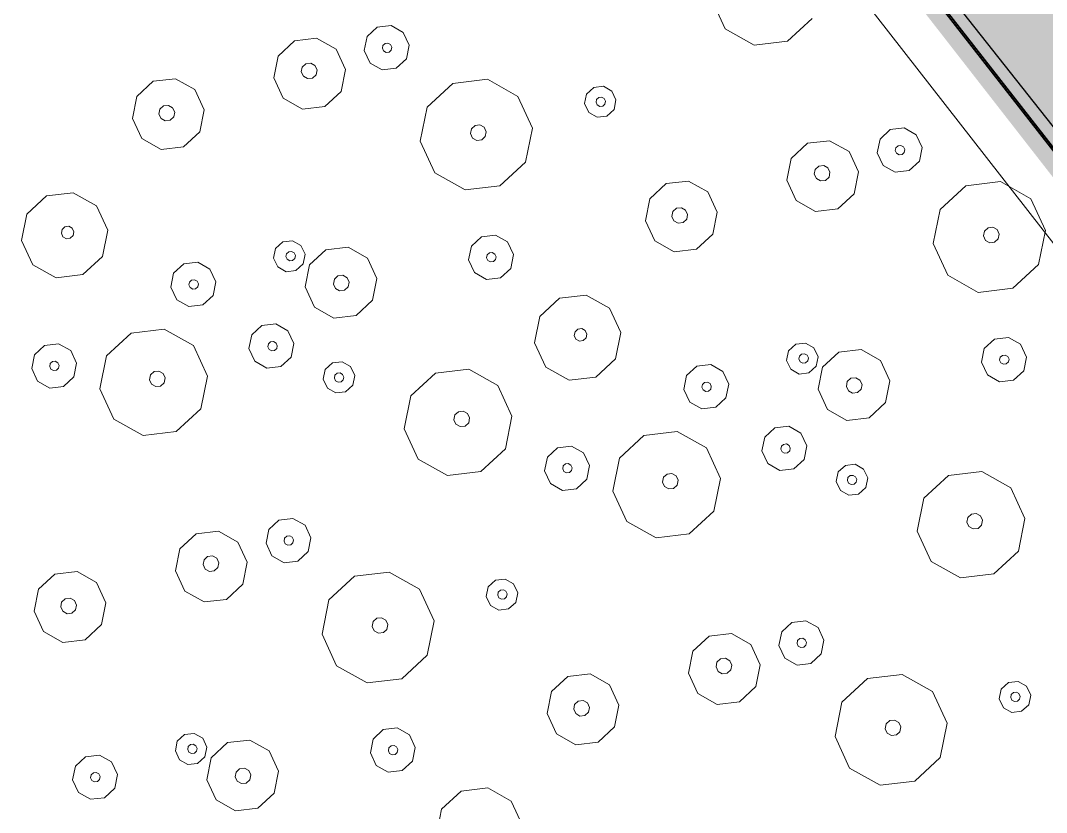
# Model space of a CAD drawing. Header units: metres. Extents: x -2858 to 512, y -1995 to 1252.
# Drawn here: x -453.402 to -449.766, y -164.582 to -161.776 of the extents above; entities that cross this region are included whole.
import ezdxf
from ezdxf.lldxf.tags import DXFTag

# ---------------------------------------------------------------- set-up
doc = ezdxf.new("R2010")
doc.units = ezdxf.units.M
for name, color, linetype in [('Calque commun', 7, 'Continuous'), ('Calque11', 7, 'Continuous'), ('Calque17', 7, 'Continuous')]:
    doc.layers.add(name, color=color, linetype=linetype)
tags = doc.linetypes.add('DASHDOT2', pattern=[0.5, 0.25, -0.125, 0, -0.125]).pattern_tags.tags
tags[10:11] = [DXFTag(74, 4), DXFTag(75, 0), DXFTag(340, '0'), DXFTag(46, 1.0), DXFTag(50, 0.0), DXFTag(44, 0.0), DXFTag(45, 0.0)]
tags[8:9] = [DXFTag(74, 4), DXFTag(75, 0), DXFTag(340, '0'), DXFTag(46, 1.0), DXFTag(50, 0.0), DXFTag(44, 0.0), DXFTag(45, 0.0)]
tags[6:7] = [DXFTag(74, 4), DXFTag(75, 0), DXFTag(340, '0'), DXFTag(46, 1.0), DXFTag(50, 0.0), DXFTag(44, 0.0), DXFTag(45, 0.0)]
tags[4:5] = [DXFTag(74, 4), DXFTag(75, 0), DXFTag(340, '0'), DXFTag(46, 1.0), DXFTag(50, 0.0), DXFTag(44, 0.0), DXFTag(45, 0.0)]

# ---------------------------------------------------------------- blocks, each defined once
blk = doc.blocks.new('geometrebondepartleger')
at = {"layer": 'Calque commun', "color": 10, "linetype": 'DASHDOT2', "lineweight": 18, "flags": 128}
blk.add_lwpolyline([(45.2867, 98.0868), (42.9361, 93.8756), (22.4919, 69.3549), (46.896, 54.8213), (60.0219, 76.4824), (130.1549, 64.2531), (145.3143, 148.376), (109.3485, 154.881), (91.263, 130.1164), (87.3779, 124.8321), (86.3313, 123.2789), (83.8109, 118.8118), (74.9183, 102.5858), (72.6157, 98.3586), (63.0649, 85.9136), (45.1583, 97.9611)], close=True, dxfattribs=at)
at = {"layer": 'Calque11', "color": 7, "linetype": 'Continuous', "lineweight": 9}
blk.add_polyline3d([(125.0277, 35.9078, 79), (133.3383, 81.851, 79), (145.3136, 148.3761, 79)], dxfattribs=at)
at = {"layer": 'Calque17', "color": 1, "linetype": 'Continuous', "lineweight": 9}
for points in [[(125.174, 36.6886, 79), (126.5286, 44.1348, 79), (125.0378, 35.9435, 79), (126.4161, 43.4883, 79), (128.681, 56.0642, 79), (129.9759, 63.1341, 79), (132.1933, 75.6042, 79), (133.3383, 81.851, 79), (135.2222, 92.3412, 79), (136.4776, 99.3268, 79), (138.1727, 108.7115, 79), (140.4846, 121.4626, 79), (141.0933, 124.9318, 79)], [(125.3707, 36.6528, 79), (126.7254, 44.0992, 79), (125.2346, 35.9078, 79), (126.6129, 43.4526, 79), (128.8778, 56.0285, 79), (130.1727, 63.0986, 79), (132.3901, 75.5687, 79), (133.5351, 81.8153, 79), (135.4191, 92.3058, 79), (136.6745, 99.2914, 79), (138.3695, 108.676, 79), (140.6815, 121.4274, 79), (141.2903, 124.8972, 79)]]:
    blk.add_polyline3d(points, dxfattribs=at)
blk = doc.blocks.new('pattern')
at = {"layer": 'Calque commun', "color": 54, "linetype": 'Continuous', "lineweight": 9}
for p, q in [((69.8791, 101.132), (69.8928, 101.1637)), ((69.8928, 101.1637), (69.9227, 101.1813)), ((69.9227, 101.1813), (69.9571, 101.178)), ((69.9571, 101.178), (69.983, 101.1551)), ((69.983, 101.1551), (69.9906, 101.1214)), ((69.8866, 101.0982), (69.8791, 101.132)), ((69.9169, 101.1291), (69.921, 101.1387)), ((69.9191, 101.119), (69.9169, 101.1291)), ((69.9269, 101.1121), (69.9191, 101.119)), ((69.921, 101.1387), (69.9299, 101.1439)), ((69.9299, 101.1439), (69.9403, 101.1429)), ((69.9403, 101.1429), (69.948, 101.1361)), ((69.9503, 101.1259), (69.9462, 101.1164)), ((69.948, 101.1361), (69.9503, 101.1259)), ((69.9906, 101.1214), (69.9768, 101.0896)), ((69.9125, 101.0753), (69.8866, 101.0982)), ((69.9372, 101.1111), (69.9269, 101.1121)), ((69.9462, 101.1164), (69.9372, 101.1111)), ((69.9768, 101.0896), (69.947, 101.072)), ((69.947, 101.072), (69.9125, 101.0753)), ((70.1646, 101.0094), (70.271, 101.0722)), ((70.271, 101.0722), (70.394, 101.0605)), ((70.394, 101.0605), (70.4867, 100.9787)), ((70.1154, 100.896), (70.1646, 101.0094)), ((70.4867, 100.9787), (70.5136, 100.858)), ((70.2835, 100.8961), (70.2984, 100.9049)), ((70.2984, 100.9049), (70.3156, 100.9033)), ((70.3156, 100.9033), (70.3286, 100.8918)), ((70.1423, 100.7753), (70.1154, 100.896)), ((70.2766, 100.8803), (70.2835, 100.8961)), ((70.2804, 100.8634), (70.2766, 100.8803)), ((70.2933, 100.8519), (70.2804, 100.8634)), ((70.3323, 100.8749), (70.3255, 100.8591)), ((70.3286, 100.8918), (70.3323, 100.8749)), ((70.3106, 100.8503), (70.2933, 100.8519)), ((70.3255, 100.8591), (70.3106, 100.8503)), ((70.5136, 100.858), (70.4644, 100.7446)), ((69.4401, 100.7307), (69.5423, 100.7911)), ((69.5423, 100.7911), (69.6604, 100.7798)), ((69.6604, 100.7798), (69.7493, 100.7013)), ((70.2349, 100.6935), (70.1423, 100.7753)), ((69.3929, 100.6219), (69.4401, 100.7307)), ((70.4644, 100.7446), (70.358, 100.6818)), ((69.7493, 100.7013), (69.7751, 100.5855)), ((70.358, 100.6818), (70.2349, 100.6935)), ((69.4187, 100.5061), (69.3929, 100.6219)), ((69.5381, 100.6077), (69.545, 100.6235)), ((69.545, 100.6235), (69.5599, 100.6323)), ((69.5599, 100.6323), (69.5772, 100.6307)), ((69.5772, 100.6307), (69.5901, 100.6192)), ((69.5901, 100.6192), (69.5939, 100.6024)), ((69.5419, 100.5908), (69.5381, 100.6077)), ((69.5549, 100.5793), (69.5419, 100.5908)), ((69.5721, 100.5777), (69.5549, 100.5793)), ((69.587, 100.5865), (69.5721, 100.5777)), ((69.5939, 100.6024), (69.587, 100.5865)), ((69.7751, 100.5855), (69.7279, 100.4766)), ((69.5076, 100.4275), (69.4187, 100.5061)), ((70.2369, 100.4878), (70.2795, 100.513)), ((70.2795, 100.513), (70.3287, 100.5083)), ((70.3287, 100.5083), (70.3658, 100.4755)), ((69.7279, 100.4766), (69.6257, 100.4163)), ((70.2173, 100.4425), (70.2369, 100.4878)), ((70.3658, 100.4755), (70.3766, 100.4273)), ((69.6257, 100.4163), (69.5076, 100.4275)), ((70.228, 100.3942), (70.2173, 100.4425)), ((70.2795, 100.4373), (70.2836, 100.4469)), ((70.2817, 100.4272), (70.2795, 100.4373)), ((70.2895, 100.4203), (70.2817, 100.4272)), ((70.2836, 100.4469), (70.2925, 100.4521)), ((70.2925, 100.4521), (70.3029, 100.4512)), ((70.3029, 100.4512), (70.3107, 100.4443)), ((70.3129, 100.4342), (70.3088, 100.4246)), ((70.3107, 100.4443), (70.3129, 100.4342)), ((70.3766, 100.4273), (70.3569, 100.3819)), ((70.2651, 100.3615), (70.228, 100.3942)), ((70.2999, 100.4193), (70.2895, 100.4203)), ((70.3088, 100.4246), (70.2999, 100.4193)), ((70.452, 100.3775), (70.5201, 100.4177)), ((70.5201, 100.4177), (70.5989, 100.4102)), ((70.5989, 100.4102), (70.6582, 100.3578)), ((69.0104, 100.3534), (69.053, 100.3785)), ((69.053, 100.3785), (69.1022, 100.3738)), ((69.1022, 100.3738), (69.1393, 100.3411)), ((70.3143, 100.3568), (70.2651, 100.3615)), ((70.3569, 100.3819), (70.3143, 100.3568)), ((70.4205, 100.3049), (70.452, 100.3775)), ((70.6582, 100.3578), (70.6754, 100.2806)), ((68.9907, 100.308), (69.0104, 100.3534)), ((69.1393, 100.3411), (69.15, 100.2928)), ((69.0015, 100.2598), (68.9907, 100.308)), ((69.0529, 100.3029), (69.0571, 100.3124)), ((69.0552, 100.2928), (69.0529, 100.3029)), ((69.063, 100.2859), (69.0552, 100.2928)), ((69.0571, 100.3124), (69.066, 100.3177)), ((69.0733, 100.2849), (69.063, 100.2859)), ((69.066, 100.3177), (69.0763, 100.3167)), ((69.0823, 100.2902), (69.0733, 100.2849)), ((69.0763, 100.3167), (69.0841, 100.3098)), ((69.0864, 100.2997), (69.0823, 100.2902)), ((69.0841, 100.3098), (69.0864, 100.2997)), ((69.15, 100.2928), (69.1304, 100.2475)), ((70.4377, 100.2277), (70.4205, 100.3049)), ((70.5135, 100.2875), (70.5204, 100.3034)), ((70.5173, 100.2706), (70.5135, 100.2875)), ((70.5204, 100.3034), (70.5353, 100.3122)), ((70.5353, 100.3122), (70.5525, 100.3105)), ((70.5525, 100.3105), (70.5655, 100.2991)), ((70.5693, 100.2822), (70.5624, 100.2663)), ((70.5655, 100.2991), (70.5693, 100.2822)), ((69.0386, 100.227), (69.0015, 100.2598)), ((69.1304, 100.2475), (69.0878, 100.2223)), ((70.5303, 100.2592), (70.5173, 100.2706)), ((70.5475, 100.2575), (70.5303, 100.2592)), ((70.5624, 100.2663), (70.5475, 100.2575)), ((70.6754, 100.2806), (70.6439, 100.208)), ((69.0878, 100.2223), (69.0386, 100.227)), ((69.691, 100.1881), (69.7047, 100.2198)), ((69.7047, 100.2198), (69.7345, 100.2374)), ((69.7345, 100.2374), (69.769, 100.2341)), ((69.769, 100.2341), (69.7949, 100.2112)), ((69.7949, 100.2112), (69.8025, 100.1774)), ((70.497, 100.1753), (70.4377, 100.2277)), ((69.6985, 100.1543), (69.691, 100.1881)), ((69.7304, 100.1853), (69.7345, 100.1948)), ((69.7327, 100.1752), (69.7304, 100.1853)), ((69.7404, 100.1683), (69.7327, 100.1752)), ((69.7345, 100.1948), (69.7435, 100.2001)), ((69.7435, 100.2001), (69.7538, 100.1991)), ((69.7597, 100.1726), (69.7508, 100.1673)), ((69.7538, 100.1991), (69.7616, 100.1922)), ((69.7639, 100.1821), (69.7597, 100.1726)), ((69.7616, 100.1922), (69.7639, 100.1821)), ((69.8025, 100.1774), (69.7887, 100.1457)), ((70.5758, 100.1678), (70.497, 100.1753)), ((70.6439, 100.208), (70.5758, 100.1678)), ((68.6314, 100.1042), (68.7378, 100.167)), ((68.7378, 100.167), (68.8609, 100.1553)), ((68.8609, 100.1553), (68.9535, 100.0735)), ((69.7244, 100.1314), (69.6985, 100.1543)), ((69.7508, 100.1673), (69.7404, 100.1683)), ((69.7887, 100.1457), (69.7589, 100.1281)), ((70.8926, 100.0999), (70.9607, 100.1401)), ((70.9607, 100.1401), (71.0395, 100.1326)), ((68.5822, 99.9908), (68.6314, 100.1042)), ((69.7589, 100.1281), (69.7244, 100.1314)), ((70.8611, 100.0273), (70.8926, 100.0999)), ((71.0395, 100.1326), (71.0988, 100.0803)), ((71.4004, 100.0424), (71.4382, 100.1295)), ((68.9535, 100.0735), (68.9804, 99.9529)), ((69.396, 100.0488), (69.4641, 100.089)), ((69.4641, 100.089), (69.5429, 100.0815)), ((69.5429, 100.0815), (69.6022, 100.0291)), ((71.0988, 100.0803), (71.116, 100.003)), ((69.3645, 99.9762), (69.396, 100.0488)), ((69.6022, 100.0291), (69.6194, 99.9519)), ((70.8783, 99.9501), (70.8611, 100.0273)), ((70.9615, 100.0115), (70.9684, 100.0273)), ((70.9684, 100.0273), (70.9833, 100.0361)), ((70.9833, 100.0361), (71.0005, 100.0345)), ((71.0005, 100.0345), (71.0135, 100.023)), ((71.4211, 99.9498), (71.4004, 100.0424)), ((68.6091, 99.8701), (68.5822, 99.9908)), ((68.7434, 99.9751), (68.7503, 99.9909)), ((68.7503, 99.9909), (68.7652, 99.9997)), ((68.7652, 99.9997), (68.7824, 99.9981)), ((68.7824, 99.9981), (68.7954, 99.9866)), ((69.4716, 99.9844), (69.4866, 99.9932)), ((69.4866, 99.9932), (69.5038, 99.9915)), ((69.5038, 99.9915), (69.5168, 99.9801)), ((69.7637, 99.9831), (69.8063, 100.0083)), ((69.8063, 100.0083), (69.8555, 100.0036)), ((69.8555, 100.0036), (69.8926, 99.9708)), ((70.9653, 99.9946), (70.9615, 100.0115)), ((70.9783, 99.9831), (70.9653, 99.9946)), ((71.0173, 100.0061), (71.0104, 99.9903)), ((71.0135, 100.023), (71.0173, 100.0061)), ((71.116, 100.003), (71.0845, 99.9305)), ((68.7472, 99.9582), (68.7434, 99.9751)), ((68.7602, 99.9467), (68.7472, 99.9582)), ((68.7992, 99.9697), (68.7923, 99.9539)), ((68.7954, 99.9866), (68.7992, 99.9697)), ((69.3817, 99.899), (69.3645, 99.9762)), ((69.4648, 99.9685), (69.4716, 99.9844)), ((69.4685, 99.9516), (69.4648, 99.9685)), ((69.5205, 99.9632), (69.5136, 99.9473)), ((69.5168, 99.9801), (69.5205, 99.9632)), ((69.7441, 99.9378), (69.7637, 99.9831)), ((69.8926, 99.9708), (69.9033, 99.9226)), ((70.9955, 99.9815), (70.9783, 99.9831)), ((71.0104, 99.9903), (70.9955, 99.9815)), ((68.7774, 99.9451), (68.7602, 99.9467)), ((68.7923, 99.9539), (68.7774, 99.9451)), ((68.9804, 99.9529), (68.9312, 99.8394)), ((69.4815, 99.9402), (69.4685, 99.9516)), ((69.4987, 99.9385), (69.4815, 99.9402)), ((69.5136, 99.9473), (69.4987, 99.9385)), ((69.6194, 99.9519), (69.5879, 99.8793)), ((69.7548, 99.8895), (69.7441, 99.9378)), ((69.805, 99.9356), (69.8091, 99.9451)), ((69.8072, 99.9254), (69.805, 99.9356)), ((69.815, 99.9186), (69.8072, 99.9254)), ((69.8091, 99.9451), (69.818, 99.9504)), ((69.8253, 99.9176), (69.815, 99.9186)), ((69.818, 99.9504), (69.8284, 99.9494)), ((69.8343, 99.9229), (69.8253, 99.9176)), ((69.8284, 99.9494), (69.8362, 99.9425)), ((69.8384, 99.9324), (69.8343, 99.9229)), ((69.8362, 99.9425), (69.8384, 99.9324)), ((69.9033, 99.9226), (69.8837, 99.8772)), ((70.9376, 99.8977), (70.8783, 99.9501)), ((71.0845, 99.9305), (71.0164, 99.8902)), ((71.4922, 99.8869), (71.4211, 99.9498)), ((71.6685, 99.9262), (71.5867, 99.8779)), ((69.441, 99.8466), (69.3817, 99.899)), ((69.7919, 99.8568), (69.7548, 99.8895)), ((70.0541, 99.8323), (70.1563, 99.8927)), ((70.1563, 99.8927), (70.2744, 99.8814)), ((71.0164, 99.8902), (70.9376, 99.8977)), ((71.5867, 99.8779), (71.4922, 99.8869)), ((68.7017, 99.7883), (68.6091, 99.8701)), ((69.5198, 99.8391), (69.441, 99.8466)), ((69.5879, 99.8793), (69.5198, 99.8391)), ((69.8411, 99.8521), (69.7919, 99.8568)), ((69.8837, 99.8772), (69.8411, 99.8521)), ((70.2744, 99.8814), (70.3634, 99.8029)), ((68.9312, 99.8394), (68.8248, 99.7766)), ((69.5023, 99.8023), (69.5321, 99.8199)), ((69.5321, 99.8199), (69.5666, 99.8166)), ((69.5666, 99.8166), (69.5925, 99.7937)), ((70.0069, 99.7235), (70.0541, 99.8323)), ((68.8248, 99.7766), (68.7017, 99.7883)), ((69.4886, 99.7705), (69.5023, 99.8023)), ((69.5242, 99.7702), (69.5283, 99.7797)), ((69.5283, 99.7797), (69.5373, 99.785)), ((69.5373, 99.785), (69.5476, 99.784)), ((69.5476, 99.784), (69.5554, 99.7771)), ((69.5554, 99.7771), (69.5577, 99.767)), ((69.5925, 99.7937), (69.6001, 99.7599)), ((70.3634, 99.8029), (70.3892, 99.687)), ((69.4961, 99.7367), (69.4886, 99.7705)), ((69.522, 99.7138), (69.4961, 99.7367)), ((69.5265, 99.76), (69.5242, 99.7702)), ((69.5343, 99.7532), (69.5265, 99.76)), ((69.5446, 99.7522), (69.5343, 99.7532)), ((69.5535, 99.7574), (69.5446, 99.7522)), ((69.5577, 99.767), (69.5535, 99.7574)), ((69.6001, 99.7599), (69.5863, 99.7282)), ((69.5565, 99.7106), (69.522, 99.7138)), ((69.5863, 99.7282), (69.5565, 99.7106)), ((70.0327, 99.6076), (70.0069, 99.7235)), ((70.1522, 99.7093), (70.1591, 99.7251)), ((70.156, 99.6924), (70.1522, 99.7093)), ((70.1591, 99.7251), (70.174, 99.7339)), ((70.174, 99.7339), (70.1912, 99.7323)), ((70.1912, 99.7323), (70.2042, 99.7208)), ((70.2079, 99.7039), (70.2011, 99.6881)), ((70.2042, 99.7208), (70.2079, 99.7039)), ((70.1689, 99.6809), (70.156, 99.6924)), ((70.1861, 99.6793), (70.1689, 99.6809)), ((70.2011, 99.6881), (70.1861, 99.6793)), ((70.3892, 99.687), (70.342, 99.5782)), ((71.4861, 99.6622), (71.5287, 99.6874)), ((71.5287, 99.6874), (71.5779, 99.6827)), ((71.5779, 99.6827), (71.615, 99.6499)), ((69.766, 99.5859), (69.7857, 99.6313)), ((69.7857, 99.6313), (69.8282, 99.6564)), ((69.8282, 99.6564), (69.8774, 99.6517)), ((69.8774, 99.6517), (69.9145, 99.619)), ((71.4664, 99.6169), (71.4861, 99.6622)), ((71.615, 99.6499), (71.6257, 99.6017)), ((68.7038, 99.5826), (68.7463, 99.6078)), ((68.7463, 99.6078), (68.7956, 99.6031)), ((68.7956, 99.6031), (68.8326, 99.5704)), ((69.8323, 99.5903), (69.8413, 99.5956)), ((69.8413, 99.5956), (69.8516, 99.5946)), ((69.8516, 99.5946), (69.8594, 99.5877)), ((69.9145, 99.619), (69.9253, 99.5707)), ((70.1217, 99.5291), (70.0327, 99.6076)), ((71.4772, 99.5686), (71.4664, 99.6169)), ((71.5286, 99.6117), (71.5327, 99.6213)), ((71.5309, 99.6016), (71.5286, 99.6117)), ((71.5387, 99.5947), (71.5309, 99.6016)), ((71.5327, 99.6213), (71.5417, 99.6265)), ((71.549, 99.5937), (71.5387, 99.5947)), ((71.5417, 99.6265), (71.552, 99.6255)), ((71.5579, 99.599), (71.549, 99.5937)), ((71.552, 99.6255), (71.5598, 99.6187)), ((71.5621, 99.6085), (71.5579, 99.599)), ((71.5598, 99.6187), (71.5621, 99.6085)), ((71.6257, 99.6017), (71.606, 99.5563)), ((68.6841, 99.5373), (68.7038, 99.5826)), ((68.8326, 99.5704), (68.8434, 99.5221)), ((69.7767, 99.5377), (69.766, 99.5859)), ((69.8282, 99.5808), (69.8323, 99.5903)), ((69.8304, 99.5707), (69.8282, 99.5808)), ((69.8382, 99.5638), (69.8304, 99.5707)), ((69.8486, 99.5628), (69.8382, 99.5638)), ((69.8575, 99.5681), (69.8486, 99.5628)), ((69.8616, 99.5776), (69.8575, 99.5681)), ((69.8594, 99.5877), (69.8616, 99.5776)), ((69.9253, 99.5707), (69.9056, 99.5254)), ((70.342, 99.5782), (70.2398, 99.5178)), ((70.8216, 99.5356), (70.8353, 99.5674)), ((70.8353, 99.5674), (70.8652, 99.585)), ((70.8652, 99.585), (70.8996, 99.5817)), ((70.8996, 99.5817), (70.9255, 99.5588)), ((70.9255, 99.5588), (70.9331, 99.525)), ((71.5142, 99.5359), (71.4772, 99.5686)), ((71.606, 99.5563), (71.5635, 99.5312)), ((68.6949, 99.489), (68.6841, 99.5373)), ((68.7463, 99.5322), (68.7504, 99.5417)), ((68.7486, 99.522), (68.7463, 99.5322)), ((68.7563, 99.5151), (68.7486, 99.522)), ((68.7504, 99.5417), (68.7594, 99.547)), ((68.7594, 99.547), (68.7697, 99.546)), ((68.7756, 99.5194), (68.7667, 99.5142)), ((68.7697, 99.546), (68.7775, 99.5391)), ((68.7797, 99.529), (68.7756, 99.5194)), ((68.7775, 99.5391), (68.7797, 99.529)), ((68.8434, 99.5221), (68.8237, 99.4767)), ((69.8138, 99.5049), (69.7767, 99.5377)), ((69.9056, 99.5254), (69.863, 99.5002)), ((70.2398, 99.5178), (70.1217, 99.5291)), ((70.8291, 99.5018), (70.8216, 99.5356)), ((70.8594, 99.5328), (70.8635, 99.5423)), ((70.8616, 99.5226), (70.8594, 99.5328)), ((70.8694, 99.5158), (70.8616, 99.5226)), ((70.8635, 99.5423), (70.8724, 99.5476)), ((70.8724, 99.5476), (70.8828, 99.5466)), ((70.8887, 99.5201), (70.8797, 99.5148)), ((70.8828, 99.5466), (70.8905, 99.5397)), ((70.8928, 99.5296), (70.8887, 99.5201)), ((70.8905, 99.5397), (70.8928, 99.5296)), ((70.9331, 99.525), (70.9193, 99.4932)), ((71.5635, 99.5312), (71.5142, 99.5359)), ((68.7319, 99.4563), (68.6949, 99.489)), ((68.7667, 99.5142), (68.7563, 99.5151)), ((68.9188, 99.4723), (68.9869, 99.5125)), ((68.9869, 99.5125), (69.0657, 99.505)), ((69.0657, 99.505), (69.125, 99.4526)), ((69.863, 99.5002), (69.8138, 99.5049)), ((70.855, 99.4789), (70.8291, 99.5018)), ((70.8797, 99.5148), (70.8694, 99.5158)), ((70.9193, 99.4932), (70.8895, 99.4756)), ((68.7811, 99.4516), (68.7319, 99.4563)), ((68.8237, 99.4767), (68.7811, 99.4516)), ((68.8874, 99.3997), (68.9188, 99.4723)), ((69.125, 99.4526), (69.1422, 99.3754)), ((70.3103, 99.4109), (70.33, 99.4563)), ((70.33, 99.4563), (70.3725, 99.4814)), ((70.3725, 99.4814), (70.4218, 99.4768)), ((70.4218, 99.4768), (70.4588, 99.444)), ((70.8895, 99.4756), (70.855, 99.4789)), ((71.1071, 99.413), (71.2135, 99.4759)), ((71.2135, 99.4759), (71.3365, 99.4641)), ((71.3365, 99.4641), (71.4292, 99.3823)), ((70.321, 99.3627), (70.3103, 99.4109)), ((70.3725, 99.4058), (70.3766, 99.4154)), ((70.3766, 99.4154), (70.3856, 99.4206)), ((70.3856, 99.4206), (70.3959, 99.4196)), ((70.3959, 99.4196), (70.4037, 99.4128)), ((70.4037, 99.4128), (70.4059, 99.4026)), ((70.4588, 99.444), (70.4696, 99.3958)), ((71.0579, 99.2996), (71.1071, 99.413)), ((68.9046, 99.3225), (68.8874, 99.3997)), ((68.9803, 99.3823), (68.9872, 99.3982)), ((68.9841, 99.3654), (68.9803, 99.3823)), ((68.9872, 99.3982), (69.0021, 99.407)), ((69.0021, 99.407), (69.0194, 99.4054)), ((69.0194, 99.4054), (69.0323, 99.3939)), ((69.0361, 99.377), (69.0292, 99.3611)), ((69.0323, 99.3939), (69.0361, 99.377)), ((69.1422, 99.3754), (69.1107, 99.3028)), ((70.3747, 99.3957), (70.3725, 99.4058)), ((70.3825, 99.3888), (70.3747, 99.3957)), ((70.3929, 99.3878), (70.3825, 99.3888)), ((70.4018, 99.3931), (70.3929, 99.3878)), ((70.4059, 99.4026), (70.4018, 99.3931)), ((70.4696, 99.3958), (70.4499, 99.3504)), ((71.4292, 99.3823), (71.4561, 99.2617)), ((71.8717, 99.3576), (71.9398, 99.3978)), ((71.9398, 99.3978), (72.0186, 99.3903)), ((72.0186, 99.3903), (72.0779, 99.338)), ((68.9971, 99.354), (68.9841, 99.3654)), ((69.0143, 99.3523), (68.9971, 99.354)), ((69.0292, 99.3611), (69.0143, 99.3523)), ((70.3581, 99.33), (70.321, 99.3627)), ((70.4499, 99.3504), (70.4073, 99.3253)), ((71.8402, 99.285), (71.8717, 99.3576)), ((72.0779, 99.338), (72.0951, 99.2607)), ((68.9639, 99.2701), (68.9046, 99.3225)), ((69.1107, 99.3028), (69.0426, 99.2626)), ((70.4073, 99.3253), (70.3581, 99.33)), ((71.226, 99.2998), (71.2409, 99.3086)), ((71.2409, 99.3086), (71.2581, 99.3069)), ((71.2581, 99.3069), (71.2711, 99.2955)), ((71.9473, 99.2932), (71.9622, 99.302)), ((71.9622, 99.302), (71.9795, 99.3004)), ((71.9795, 99.3004), (71.9924, 99.2889)), ((69.0426, 99.2626), (68.9639, 99.2701)), ((69.905, 99.2243), (69.9868, 99.2726)), ((69.9868, 99.2726), (70.0813, 99.2636)), ((70.0813, 99.2636), (70.1524, 99.2008)), ((71.0848, 99.179), (71.0579, 99.2996)), ((71.2191, 99.2839), (71.226, 99.2998)), ((71.2229, 99.267), (71.2191, 99.2839)), ((71.2358, 99.2555), (71.2229, 99.267)), ((71.2748, 99.2786), (71.268, 99.2627)), ((71.2711, 99.2955), (71.2748, 99.2786)), ((71.8574, 99.2078), (71.8402, 99.285)), ((71.9404, 99.2773), (71.9473, 99.2932)), ((71.9442, 99.2604), (71.9404, 99.2773)), ((71.9962, 99.272), (71.9893, 99.2561)), ((71.9924, 99.2889), (71.9962, 99.272)), ((69.3594, 99.1947), (69.4275, 99.2349)), ((69.4275, 99.2349), (69.5063, 99.2274)), ((69.5063, 99.2274), (69.5656, 99.1751)), ((71.2531, 99.2539), (71.2358, 99.2555)), ((71.268, 99.2627), (71.2531, 99.2539)), ((71.4561, 99.2617), (71.4069, 99.1483)), ((71.9572, 99.249), (71.9442, 99.2604)), ((71.9744, 99.2473), (71.9572, 99.249)), ((71.9893, 99.2561), (71.9744, 99.2473)), ((72.0951, 99.2607), (72.0636, 99.1882)), ((69.3279, 99.1221), (69.3594, 99.1947)), ((69.8673, 99.1372), (69.905, 99.2243)), ((70.1524, 99.2008), (70.1731, 99.1081)), ((70.3826, 99.1344), (70.4847, 99.1947)), ((70.4847, 99.1947), (70.6029, 99.1835)), ((71.9167, 99.1554), (71.8574, 99.2078)), ((69.5656, 99.1751), (69.5828, 99.0978)), ((70.6029, 99.1835), (70.6918, 99.1049)), ((71.1774, 99.0972), (71.0848, 99.179)), ((71.9955, 99.1479), (71.9167, 99.1554)), ((72.0636, 99.1882), (71.9955, 99.1479)), ((69.3451, 99.0449), (69.3279, 99.1221)), ((69.4284, 99.1063), (69.4352, 99.1221)), ((69.4352, 99.1221), (69.4501, 99.1309)), ((69.4501, 99.1309), (69.4674, 99.1293)), ((69.4674, 99.1293), (69.4803, 99.1179)), ((69.8879, 99.0446), (69.8673, 99.1372)), ((69.9835, 99.1259), (69.989, 99.1386)), ((69.9865, 99.1123), (69.9835, 99.1259)), ((69.989, 99.1386), (70.0009, 99.1456)), ((70.0009, 99.1456), (70.0147, 99.1443)), ((70.0147, 99.1443), (70.0251, 99.1351)), ((70.0281, 99.1216), (70.0226, 99.1089)), ((70.0251, 99.1351), (70.0281, 99.1216)), ((70.3354, 99.0255), (70.3826, 99.1344)), ((71.4069, 99.1483), (71.3005, 99.0854)), ((71.978, 99.1111), (72.0078, 99.1287)), ((72.0078, 99.1287), (72.0423, 99.1254)), ((72.0423, 99.1254), (72.0682, 99.1025)), ((69.4321, 99.0894), (69.4284, 99.1063)), ((69.4451, 99.0779), (69.4321, 99.0894)), ((69.4772, 99.0851), (69.4623, 99.0763)), ((69.4841, 99.101), (69.4772, 99.0851)), ((69.4803, 99.1179), (69.4841, 99.101)), ((69.5828, 99.0978), (69.5513, 99.0253)), ((69.9969, 99.1032), (69.9865, 99.1123)), ((70.0107, 99.1019), (69.9969, 99.1032)), ((70.0226, 99.1089), (70.0107, 99.1019)), ((70.1731, 99.1081), (70.1353, 99.021)), ((70.6918, 99.1049), (70.7176, 98.9891)), ((71.3005, 99.0854), (71.1774, 99.0972)), ((71.9642, 99.0794), (71.978, 99.1111)), ((71.9999, 99.079), (72.004, 99.0885)), ((72.004, 99.0885), (72.013, 99.0938)), ((72.013, 99.0938), (72.0233, 99.0928)), ((72.0233, 99.0928), (72.0311, 99.0859)), ((72.0311, 99.0859), (72.0333, 99.0758)), ((72.0682, 99.1025), (72.0757, 99.0687)), ((69.4623, 99.0763), (69.4451, 99.0779)), ((71.9718, 99.0456), (71.9642, 99.0794)), ((71.9977, 99.0227), (71.9718, 99.0456)), ((72.0021, 99.0689), (71.9999, 99.079)), ((72.0099, 99.062), (72.0021, 99.0689)), ((72.0203, 99.061), (72.0099, 99.062)), ((72.0292, 99.0663), (72.0203, 99.061)), ((72.0333, 99.0758), (72.0292, 99.0663)), ((72.0757, 99.0687), (72.062, 99.037)), ((69.4044, 98.9925), (69.3451, 99.0449)), ((69.5513, 99.0253), (69.4832, 98.985)), ((69.9591, 98.9817), (69.8879, 99.0446)), ((70.1353, 99.021), (70.0536, 98.9727)), ((70.3612, 98.9097), (70.3354, 99.0255)), ((70.4806, 99.0113), (70.4875, 99.0272)), ((70.4844, 98.9944), (70.4806, 99.0113)), ((70.4875, 99.0272), (70.5024, 99.036)), ((70.5024, 99.036), (70.5197, 99.0343)), ((70.5197, 99.0343), (70.5326, 99.0229)), ((70.5326, 99.0229), (70.5364, 99.006)), ((72.0322, 99.0194), (71.9977, 99.0227)), ((72.062, 99.037), (72.0322, 99.0194)), ((68.6231, 98.9875), (68.7412, 98.9762)), ((68.7412, 98.9762), (68.8302, 98.8977)), ((69.4832, 98.985), (69.4044, 98.9925)), ((70.0536, 98.9727), (69.9591, 98.9817)), ((70.4974, 98.983), (70.4844, 98.9944)), ((70.5146, 98.9813), (70.4974, 98.983)), ((70.5295, 98.9901), (70.5146, 98.9813)), ((70.5364, 99.006), (70.5295, 98.9901)), ((70.7176, 98.9891), (70.6704, 98.8802)), ((72.2417, 98.8948), (72.2613, 98.9401)), ((72.2613, 98.9401), (72.3039, 98.9653)), ((72.3039, 98.9653), (72.3531, 98.9606)), ((72.3531, 98.9606), (72.3902, 98.9278)), ((70.4501, 98.8312), (70.3612, 98.9097)), ((71.1794, 98.8915), (71.222, 98.9166)), ((71.222, 98.9166), (71.2712, 98.9119)), ((71.2712, 98.9119), (71.3083, 98.8792)), ((72.308, 98.8992), (72.3169, 98.9044)), ((72.3169, 98.9044), (72.3273, 98.9035)), ((72.3273, 98.9035), (72.335, 98.8966)), ((72.3902, 98.9278), (72.4009, 98.8796)), ((68.8302, 98.8977), (68.856, 98.7819)), ((70.6704, 98.8802), (70.5682, 98.8199)), ((71.1598, 98.8461), (71.1794, 98.8915)), ((71.3083, 98.8792), (71.3191, 98.8309)), ((72.2524, 98.8465), (72.2417, 98.8948)), ((72.3039, 98.8896), (72.308, 98.8992)), ((72.3061, 98.8795), (72.3039, 98.8896)), ((72.3139, 98.8726), (72.3061, 98.8795)), ((72.3242, 98.8716), (72.3139, 98.8726)), ((72.3332, 98.8769), (72.3242, 98.8716)), ((72.3373, 98.8864), (72.3332, 98.8769)), ((72.335, 98.8966), (72.3373, 98.8864)), ((72.4009, 98.8796), (72.3813, 98.8342)), ((70.5682, 98.8199), (70.4501, 98.8312)), ((71.1705, 98.7978), (71.1598, 98.8461)), ((71.222, 98.841), (71.2261, 98.8505)), ((71.2242, 98.8308), (71.222, 98.841)), ((71.232, 98.824), (71.2242, 98.8308)), ((71.2261, 98.8505), (71.235, 98.8558)), ((71.235, 98.8558), (71.2454, 98.8548)), ((71.2513, 98.8283), (71.2423, 98.823)), ((71.2454, 98.8548), (71.2532, 98.8479)), ((71.2554, 98.8378), (71.2513, 98.8283)), ((71.2532, 98.8479), (71.2554, 98.8378)), ((71.3191, 98.8309), (71.2994, 98.7856)), ((72.2895, 98.8138), (72.2524, 98.8465)), ((72.3813, 98.8342), (72.3387, 98.8091)), ((71.2076, 98.7651), (71.1705, 98.7978)), ((71.2423, 98.823), (71.232, 98.824)), ((71.3945, 98.7811), (71.4626, 98.8213)), ((71.4626, 98.8213), (71.5414, 98.8138)), ((71.5414, 98.8138), (71.6007, 98.7615)), ((72.3387, 98.8091), (72.2895, 98.8138)), ((68.856, 98.7819), (68.8088, 98.673)), ((69.9332, 98.7117), (69.9529, 98.757)), ((69.9529, 98.757), (69.9955, 98.7822)), ((69.9955, 98.7822), (70.0447, 98.7775)), ((70.0447, 98.7775), (70.0818, 98.7447)), ((71.2568, 98.7604), (71.2076, 98.7651)), ((71.2994, 98.7856), (71.2568, 98.7604)), ((71.363, 98.7085), (71.3945, 98.7811)), ((71.6007, 98.7615), (71.6179, 98.6842)), ((69.9996, 98.7161), (70.0085, 98.7213)), ((70.0085, 98.7213), (70.0188, 98.7204)), ((70.0188, 98.7204), (70.0266, 98.7135)), ((70.0818, 98.7447), (70.0925, 98.6965)), ((69.944, 98.6634), (69.9332, 98.7117)), ((69.9954, 98.7065), (69.9996, 98.7161)), ((69.9977, 98.6964), (69.9954, 98.7065)), ((70.0055, 98.6895), (69.9977, 98.6964)), ((70.0158, 98.6885), (70.0055, 98.6895)), ((70.0248, 98.6938), (70.0158, 98.6885)), ((70.0289, 98.7033), (70.0248, 98.6938)), ((70.0266, 98.7135), (70.0289, 98.7033)), ((70.0925, 98.6965), (70.0729, 98.6511)), ((71.3802, 98.6313), (71.363, 98.7085)), ((71.456, 98.6912), (71.4629, 98.707)), ((71.4598, 98.6743), (71.456, 98.6912)), ((71.4629, 98.707), (71.4778, 98.7158)), ((71.4778, 98.7158), (71.495, 98.7142)), ((71.495, 98.7142), (71.508, 98.7027)), ((71.5118, 98.6858), (71.5049, 98.67)), ((71.508, 98.7027), (71.5118, 98.6858)), ((71.6179, 98.6842), (71.5864, 98.6117)), ((69.2884, 98.6304), (69.3022, 98.6622)), ((69.3022, 98.6622), (69.332, 98.6798)), ((69.332, 98.6798), (69.3664, 98.6765)), ((69.3664, 98.6765), (69.3924, 98.6536)), ((69.3924, 98.6536), (69.3999, 98.6198)), ((69.9811, 98.6307), (69.944, 98.6634)), ((70.0729, 98.6511), (70.0303, 98.626)), ((71.4728, 98.6628), (71.4598, 98.6743)), ((71.49, 98.6612), (71.4728, 98.6628)), ((71.5049, 98.67), (71.49, 98.6612)), ((69.2959, 98.5966), (69.2884, 98.6304)), ((69.3262, 98.6276), (69.3303, 98.6371)), ((69.3284, 98.6174), (69.3262, 98.6276)), ((69.3362, 98.6106), (69.3284, 98.6174)), ((69.3303, 98.6371), (69.3392, 98.6424)), ((69.3466, 98.6096), (69.3362, 98.6106)), ((69.3392, 98.6424), (69.3496, 98.6414)), ((69.3555, 98.6149), (69.3466, 98.6096)), ((69.3496, 98.6414), (69.3574, 98.6345)), ((69.3596, 98.6244), (69.3555, 98.6149)), ((69.3574, 98.6345), (69.3596, 98.6244)), ((69.3999, 98.6198), (69.3861, 98.5881)), ((70.0303, 98.626), (69.9811, 98.6307)), ((70.6335, 98.5917), (70.6472, 98.6234)), ((70.6472, 98.6234), (70.677, 98.641)), ((70.677, 98.641), (70.7115, 98.6378)), ((70.7115, 98.6378), (70.7374, 98.6149)), ((70.7374, 98.6149), (70.745, 98.5811)), ((71.4395, 98.5789), (71.3802, 98.6313)), ((71.5864, 98.6117), (71.5183, 98.5714)), ((69.3219, 98.5737), (69.2959, 98.5966)), ((69.3563, 98.5704), (69.3219, 98.5737)), ((69.3861, 98.5881), (69.3563, 98.5704)), ((70.641, 98.5579), (70.6335, 98.5917)), ((70.6729, 98.5889), (70.677, 98.5985)), ((70.6752, 98.5788), (70.6729, 98.5889)), ((70.6829, 98.5719), (70.6752, 98.5788)), ((70.677, 98.5985), (70.686, 98.6037)), ((70.686, 98.6037), (70.6963, 98.6028)), ((70.7022, 98.5762), (70.6933, 98.571)), ((70.6963, 98.6028), (70.7041, 98.5959)), ((70.7064, 98.5858), (70.7022, 98.5762)), ((70.7041, 98.5959), (70.7064, 98.5858)), ((70.745, 98.5811), (70.7312, 98.5493)), ((71.5183, 98.5714), (71.4395, 98.5789)), ((69.5739, 98.5078), (69.6803, 98.5707)), ((69.6803, 98.5707), (69.8034, 98.559)), ((69.8034, 98.559), (69.896, 98.4771)), ((70.6669, 98.535), (70.641, 98.5579)), ((70.6933, 98.571), (70.6829, 98.5719)), ((70.7312, 98.5493), (70.7014, 98.5317)), ((71.8351, 98.5035), (71.9032, 98.5438)), ((71.9032, 98.5438), (71.9819, 98.5363)), ((69.5247, 98.3944), (69.5739, 98.5078)), ((70.7014, 98.5317), (70.6669, 98.535)), ((71.8036, 98.431), (71.8351, 98.5035)), ((71.9819, 98.5363), (72.0413, 98.4839)), ((69.896, 98.4771), (69.9229, 98.3565)), ((70.3385, 98.4524), (70.4066, 98.4926)), ((70.4066, 98.4926), (70.4854, 98.4851)), ((70.4854, 98.4851), (70.5447, 98.4328)), ((72.0413, 98.4839), (72.0584, 98.4067)), ((70.307, 98.3798), (70.3385, 98.4524)), ((70.5447, 98.4328), (70.5619, 98.3555)), ((71.8208, 98.3537), (71.8036, 98.431)), ((71.904, 98.4151), (71.9109, 98.431)), ((71.9109, 98.431), (71.9258, 98.4398)), ((71.9258, 98.4398), (71.943, 98.4381)), ((71.943, 98.4381), (71.956, 98.4267)), ((69.5516, 98.2738), (69.5247, 98.3944)), ((69.6859, 98.3787), (69.6928, 98.3946)), ((69.6928, 98.3946), (69.7077, 98.4034)), ((69.7077, 98.4034), (69.7249, 98.4017)), ((69.7249, 98.4017), (69.7379, 98.3903)), ((70.4142, 98.388), (70.4291, 98.3968)), ((70.4291, 98.3968), (70.4463, 98.3952)), ((70.4463, 98.3952), (70.4593, 98.3837)), ((70.7062, 98.3868), (70.7488, 98.4119)), ((70.7488, 98.4119), (70.798, 98.4072)), ((70.798, 98.4072), (70.8351, 98.3745)), ((71.9078, 98.3982), (71.904, 98.4151)), ((71.9208, 98.3868), (71.9078, 98.3982)), ((71.9529, 98.3939), (71.938, 98.3851)), ((71.9598, 98.4098), (71.9529, 98.3939)), ((71.956, 98.4267), (71.9598, 98.4098)), ((72.0584, 98.4067), (72.027, 98.3341)), ((69.6897, 98.3618), (69.6859, 98.3787)), ((69.7027, 98.3504), (69.6897, 98.3618)), ((69.7348, 98.3575), (69.7199, 98.3487)), ((69.7417, 98.3734), (69.7348, 98.3575)), ((69.7379, 98.3903), (69.7417, 98.3734)), ((69.9229, 98.3565), (69.8737, 98.2431)), ((70.3242, 98.3026), (70.307, 98.3798)), ((70.4073, 98.3721), (70.4142, 98.388)), ((70.411, 98.3552), (70.4073, 98.3721)), ((70.424, 98.3438), (70.411, 98.3552)), ((70.463, 98.3668), (70.4561, 98.351)), ((70.4593, 98.3837), (70.463, 98.3668)), ((70.5619, 98.3555), (70.5304, 98.283)), ((70.6866, 98.3414), (70.7062, 98.3868)), ((70.8351, 98.3745), (70.8458, 98.3262)), ((71.938, 98.3851), (71.9208, 98.3868)), ((69.7199, 98.3487), (69.7027, 98.3504)), ((70.4412, 98.3422), (70.424, 98.3438)), ((70.4561, 98.351), (70.4412, 98.3422)), ((70.6973, 98.2931), (70.6866, 98.3414)), ((70.7475, 98.3392), (70.7516, 98.3487)), ((70.7497, 98.3291), (70.7475, 98.3392)), ((70.7575, 98.3222), (70.7497, 98.3291)), ((70.7516, 98.3487), (70.7605, 98.354)), ((70.7678, 98.3212), (70.7575, 98.3222)), ((70.7605, 98.354), (70.7709, 98.353)), ((70.7768, 98.3265), (70.7678, 98.3212)), ((70.7709, 98.353), (70.7786, 98.3462)), ((70.7809, 98.336), (70.7768, 98.3265)), ((70.7786, 98.3462), (70.7809, 98.336)), ((70.8458, 98.3262), (70.8262, 98.2809)), ((71.8801, 98.3014), (71.8208, 98.3537)), ((72.027, 98.3341), (71.9589, 98.2939)), ((70.3835, 98.2503), (70.3242, 98.3026)), ((70.5304, 98.283), (70.4623, 98.2427)), ((70.7344, 98.2604), (70.6973, 98.2931)), ((70.9966, 98.236), (71.0988, 98.2963)), ((71.0988, 98.2963), (71.2169, 98.285)), ((71.2169, 98.285), (71.3059, 98.2065)), ((71.9589, 98.2939), (71.8801, 98.3014)), ((69.6442, 98.192), (69.5516, 98.2738)), ((70.4623, 98.2427), (70.3835, 98.2503)), ((70.7836, 98.2557), (70.7344, 98.2604)), ((70.8262, 98.2809), (70.7836, 98.2557)), ((69.8737, 98.2431), (69.7673, 98.1802)), ((70.4448, 98.2059), (70.4746, 98.2235)), ((70.4746, 98.2235), (70.5091, 98.2202)), ((70.5091, 98.2202), (70.535, 98.1973)), ((70.9494, 98.1271), (70.9966, 98.236)), ((69.7673, 98.1802), (69.6442, 98.192)), ((70.4311, 98.1742), (70.4448, 98.2059)), ((70.4386, 98.1404), (70.4311, 98.1742)), ((70.4667, 98.1738), (70.4708, 98.1833)), ((70.469, 98.1637), (70.4667, 98.1738)), ((70.4708, 98.1833), (70.4798, 98.1886)), ((70.4798, 98.1886), (70.4901, 98.1876)), ((70.4901, 98.1876), (70.4979, 98.1807)), ((70.4979, 98.1807), (70.5002, 98.1706)), ((70.535, 98.1973), (70.5426, 98.1636)), ((71.3059, 98.2065), (71.3317, 98.0907)), ((70.4645, 98.1175), (70.4386, 98.1404)), ((70.4768, 98.1568), (70.469, 98.1637)), ((70.4871, 98.1558), (70.4768, 98.1568)), ((70.496, 98.1611), (70.4871, 98.1558)), ((70.5002, 98.1706), (70.496, 98.1611)), ((70.5426, 98.1636), (70.5288, 98.1318)), ((71.1016, 98.1288), (71.1165, 98.1376)), ((71.1165, 98.1376), (71.1337, 98.1359)), ((70.499, 98.1142), (70.4645, 98.1175)), ((70.5288, 98.1318), (70.499, 98.1142)), ((70.9752, 98.0113), (70.9494, 98.1271)), ((71.0947, 98.1129), (71.1016, 98.1288)), ((71.0984, 98.096), (71.0947, 98.1129)), ((71.1337, 98.1359), (71.1467, 98.1245)), ((71.1504, 98.1076), (71.1436, 98.0917)), ((71.1467, 98.1245), (71.1504, 98.1076)), ((71.1114, 98.0845), (71.0984, 98.096)), ((71.1286, 98.0829), (71.1114, 98.0845)), ((71.1436, 98.0917), (71.1286, 98.0829)), ((71.3317, 98.0907), (71.2845, 97.9818)), ((70.7085, 97.9896), (70.7281, 98.0349)), ((70.7281, 98.0349), (70.7707, 98.0601)), ((70.7707, 98.0601), (70.8199, 98.0554)), ((70.8199, 98.0554), (70.857, 98.0226)), ((69.6463, 97.9863), (69.6888, 98.0114)), ((69.6888, 98.0114), (69.7381, 98.0067)), ((69.7381, 98.0067), (69.7751, 97.974)), ((70.7707, 97.9844), (70.7748, 97.994)), ((70.7748, 97.994), (70.7838, 97.9992)), ((70.7838, 97.9992), (70.7941, 97.9983)), ((70.7941, 97.9983), (70.8019, 97.9914)), ((70.8019, 97.9914), (70.8041, 97.9812)), ((70.857, 98.0226), (70.8678, 97.9744)), ((71.0642, 97.9327), (70.9752, 98.0113)), ((69.6266, 97.9409), (69.6463, 97.9863)), ((69.7751, 97.974), (69.7859, 97.9257)), ((70.7192, 97.9413), (70.7085, 97.9896)), ((70.7729, 97.9743), (70.7707, 97.9844)), ((70.7807, 97.9674), (70.7729, 97.9743)), ((70.7911, 97.9664), (70.7807, 97.9674)), ((70.8, 97.9717), (70.7911, 97.9664)), ((70.8041, 97.9812), (70.8, 97.9717)), ((70.8678, 97.9744), (70.8481, 97.929)), ((71.2845, 97.9818), (71.1823, 97.9215)), ((69.6374, 97.8927), (69.6266, 97.9409)), ((69.6888, 97.9358), (69.6929, 97.9453)), ((69.6911, 97.9257), (69.6888, 97.9358)), ((69.6988, 97.9188), (69.6911, 97.9257)), ((69.6929, 97.9453), (69.7019, 97.9506)), ((69.7092, 97.9178), (69.6988, 97.9188)), ((69.7019, 97.9506), (69.7122, 97.9496)), ((69.7181, 97.9231), (69.7092, 97.9178)), ((69.7122, 97.9496), (69.72, 97.9427)), ((69.7222, 97.9326), (69.7181, 97.9231)), ((69.72, 97.9427), (69.7222, 97.9326)), ((69.7859, 97.9257), (69.7662, 97.8804)), ((70.7563, 97.9086), (70.7192, 97.9413)), ((70.8481, 97.929), (70.8055, 97.9039)), ((71.1823, 97.9215), (71.0642, 97.9327)), ((69.6744, 97.8599), (69.6374, 97.8927)), ((69.8613, 97.8759), (69.9294, 97.9161)), ((69.9294, 97.9161), (70.0082, 97.9086)), ((70.0082, 97.9086), (70.0675, 97.8563)), ((70.8055, 97.9039), (70.7563, 97.9086)), ((71.2725, 97.86), (71.315, 97.8851)), ((71.315, 97.8851), (71.3643, 97.8804)), ((69.7236, 97.8552), (69.6744, 97.8599)), ((69.7662, 97.8804), (69.7236, 97.8552)), ((69.8299, 97.8033), (69.8613, 97.8759)), ((70.0675, 97.8563), (70.0847, 97.7791)), ((71.2528, 97.8146), (71.2725, 97.86)), ((71.3643, 97.8804), (71.4013, 97.8477)), ((71.4013, 97.8477), (71.4121, 97.7994)), ((69.9297, 97.8018), (69.9446, 97.8106)), ((69.9446, 97.8106), (69.9619, 97.809)), ((71.2635, 97.7663), (71.2528, 97.8146)), ((71.315, 97.8095), (71.3191, 97.819)), ((71.3173, 97.7993), (71.315, 97.8095)), ((71.3191, 97.819), (71.3281, 97.8243)), ((71.3281, 97.8243), (71.3384, 97.8233)), ((71.3384, 97.8233), (71.3462, 97.8164)), ((71.3462, 97.8164), (71.3484, 97.8063)), ((69.8471, 97.7261), (69.8299, 97.8033)), ((69.9228, 97.786), (69.9297, 97.8018)), ((69.9266, 97.7691), (69.9228, 97.786)), ((69.9619, 97.809), (69.9748, 97.7975)), ((69.9786, 97.7807), (69.9717, 97.7648)), ((69.9748, 97.7975), (69.9786, 97.7807)), ((70.0847, 97.7791), (70.0532, 97.7065)), ((71.325, 97.7925), (71.3173, 97.7993)), ((71.3354, 97.7915), (71.325, 97.7925)), ((71.3443, 97.7968), (71.3354, 97.7915)), ((71.3484, 97.8063), (71.3443, 97.7968)), ((71.4121, 97.7994), (71.3924, 97.7541)), ((69.9396, 97.7576), (69.9266, 97.7691)), ((69.9568, 97.756), (69.9396, 97.7576)), ((69.9717, 97.7648), (69.9568, 97.756)), ((71.3006, 97.7336), (71.2635, 97.7663)), ((71.3924, 97.7541), (71.3498, 97.7289)), ((69.9064, 97.6738), (69.8471, 97.7261)), ((70.0532, 97.7065), (69.9851, 97.6663)), ((71.3498, 97.7289), (71.3006, 97.7336)), ((69.9851, 97.6663), (69.9064, 97.6738)), ((70.8475, 97.628), (70.9293, 97.6762)), ((70.9293, 97.6762), (71.0238, 97.6672)), ((71.0238, 97.6672), (71.0949, 97.6044)), ((70.3019, 97.5983), (70.37, 97.6386)), ((70.37, 97.6386), (70.4488, 97.6311)), ((70.4488, 97.6311), (70.5081, 97.5787)), ((70.8098, 97.5409), (70.8475, 97.628)), ((70.2704, 97.5258), (70.3019, 97.5983)), ((71.0949, 97.6044), (71.1156, 97.5117)), ((70.5081, 97.5787), (70.5253, 97.5015)), ((70.2876, 97.4485), (70.2704, 97.5258)), ((70.3708, 97.5099), (70.3777, 97.5258)), ((70.3777, 97.5258), (70.3926, 97.5346)), ((70.3926, 97.5346), (70.4099, 97.5329)), ((70.4099, 97.5329), (70.4228, 97.5215)), ((70.4228, 97.5215), (70.4266, 97.5046)), ((70.8304, 97.4482), (70.8098, 97.5409)), ((70.926, 97.5295), (70.9315, 97.5422)), ((70.929, 97.516), (70.926, 97.5295)), ((70.9315, 97.5422), (70.9434, 97.5492)), ((70.9434, 97.5492), (70.9572, 97.5479)), ((70.9572, 97.5479), (70.9676, 97.5388)), ((70.9706, 97.5253), (70.9651, 97.5126)), ((70.9676, 97.5388), (70.9706, 97.5253)), ((70.3746, 97.493), (70.3708, 97.5099)), ((70.3876, 97.4816), (70.3746, 97.493)), ((70.4197, 97.4887), (70.4048, 97.4799)), ((70.4266, 97.5046), (70.4197, 97.4887)), ((70.5253, 97.5015), (70.4938, 97.4289)), ((70.9394, 97.5068), (70.929, 97.516)), ((70.9532, 97.5055), (70.9394, 97.5068)), ((70.9651, 97.5126), (70.9532, 97.5055)), ((71.1156, 97.5117), (71.0778, 97.4246)), ((70.3469, 97.3962), (70.2876, 97.4485)), ((70.4048, 97.4799), (70.3876, 97.4816)), ((70.9016, 97.3854), (70.8304, 97.4482)), ((70.4938, 97.4289), (70.4257, 97.3887)), ((71.0778, 97.4246), (70.9961, 97.3764)), ((70.4257, 97.3887), (70.3469, 97.3962)), ((70.9961, 97.3764), (70.9016, 97.3854))]:
    blk.add_line(p, q, dxfattribs=at)
at = {"layer": 'Calque commun', "color": 7, "linetype": 'Continuous', "lineweight": 9}
mesh = blk.add_polyface(dxfattribs=at)
corners = [(70.8497, 113.5412), (53.8349, 19.1692), (74.7282, 106.3237), (76.0435, 113.5984), (74.769, 106.1763), (58.8077, 18.2701), (114.1703, 105.207), (114.1703, 98.5387)]
mesh.append_faces([[corners[k] for k in face] for face in [(3, 4, 6)]], dxfattribs={"vtx0": -1, "vtx1": -1, "color": 7})
mesh.append_faces([[corners[k] for k in face] for face in [(3, 2, 4)]], dxfattribs={"vtx0": -1, "vtx2": -1, "color": 7})
mesh.append_faces([[corners[k] for k in face] for face in [(5, 2, 1)]], dxfattribs={"vtx1": -1, "color": 7})
mesh.append_faces([[corners[k] for k in face] for face in [(0, 1, 2), (3, 0, 2)]], dxfattribs={"vtx1": -1, "vtx2": -1, "color": 7})
mesh.append_faces([[corners[k] for k in face] for face in [(4, 7, 6)]], dxfattribs={"vtx2": -1, "color": 7})

msp = doc.modelspace()

# ---------------------------------------------------------------- hatches: boundary and pattern name
at = {"layer": 'Calque commun', "linetype": 'Continuous', "lineweight": 9}
msp.add_hatch(color=61, dxfattribs=at).paths.add_polyline_path([(-442.3324, -171.841), (-440.6874, -170.5881), (-441.6468, -169.3216), (-440.8909, -168.7717), (-446.5551, -161.2386), (-441.3435, -157.1596), (-440.2144, -158.6736), (-434.1623, -154.1086), (-438.0533, -149.1044), (-449.4404, -157.9558), (-449.5577, -157.8256), (-446.0903, -155.0884), (-447.8929, -152.7344), (-451.3973, -155.4519), (-457.1908, -147.9762), (-451.9742, -143.8787), (-455.9433, -138.6064), (-463.6443, -144.4911)])

# ---------------------------------------------------------------- linework, layer by layer
at = {"layer": 'Calque commun', "color": 160, "linetype": 'ByBlock', "lineweight": -2}
msp.add_line((-442.1861, -171.7086), (-451.8092, -159.5366), dxfattribs=at)

# ---------------------------------------------------------------- block references
at = {"layer": 'Calque commun', "color": 0, "linetype": 'ByBlock', "lineweight": -2, "rotation": 228.1617603435354}
for name, p in [('geometrebondepartleger', (-440.1616, 15.2632)), ('pattern', (-478.5712, -44.6144))]:
    msp.add_blockref(name, p, dxfattribs=at)

doc.saveas('drawing.dxf')
